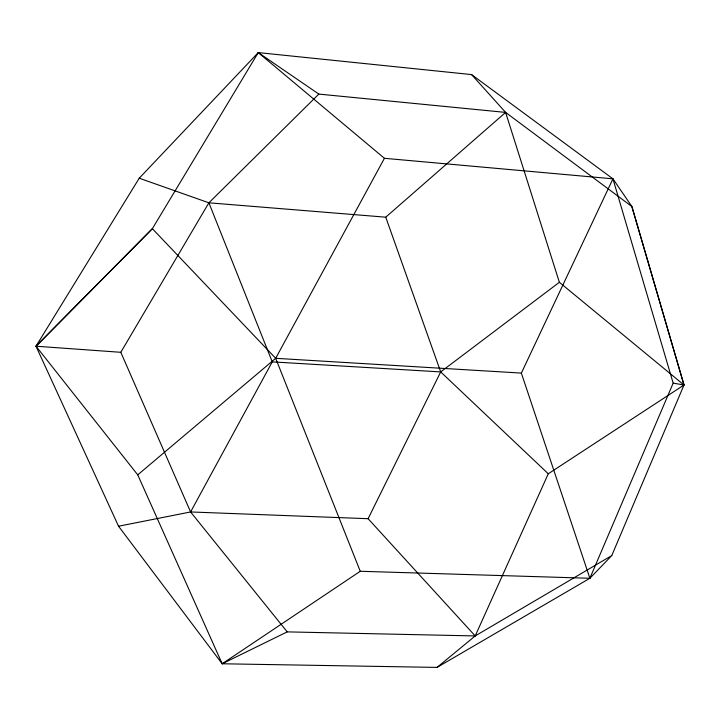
<?xml version="1.0" encoding="UTF-8"?>
<svg xmlns="http://www.w3.org/2000/svg" width="720" height="720" viewBox="0 0 720 720"><rect width="100%" height="100%" fill="white"/><g stroke="black" fill="none" stroke-linecap="round" stroke-linejoin="round"><path stroke-width="1.08" d="M611.757 555.588L684 384.993L631.863 206.505L612.936 178.821L471.564 74.583L258.255 52.596L139.239 178.209L36 346.212L118.548 526.23L222.174 663.768L437.049 667.404L589.887 578.277L611.757 555.588L475.2 635.94L437.049 667.404M222.183 663.768L360.252 571.275L589.887 578.277L673.173 383.148L612.936 178.821L384.426 158.301L258.255 52.596L152.361 228.681L36 346.212L137.745 474.858L222.174 663.768L287.208 631.881L475.2 635.94L548.289 473.778L684 385.002L631.863 206.505L505.62 112.41L471.564 74.583M589.887 578.268L521.361 373.095L612.936 178.821M118.548 526.23L190.593 511.956L368.1 518.706L440.694 371.916L559.368 282.294L505.62 112.41L318.825 94.086L258.255 52.596M137.745 474.858L275.679 358.317L384.426 158.301M287.208 631.881L190.593 511.956L272.259 361.872L208.89 202.806L139.239 178.209M190.593 511.956L120.807 352.305L208.89 202.806L318.825 94.095M208.89 202.806L385.749 217.188L505.62 112.41M120.807 352.305L36 346.212L152.361 228.681L275.679 358.317L521.361 373.095M272.259 361.872L440.694 371.916L548.289 473.778M673.173 383.148L684 384.993L559.368 282.285M368.1 518.706L475.2 635.94M275.679 358.308L360.252 571.275M385.749 217.188L440.694 371.916"/></g></svg>
